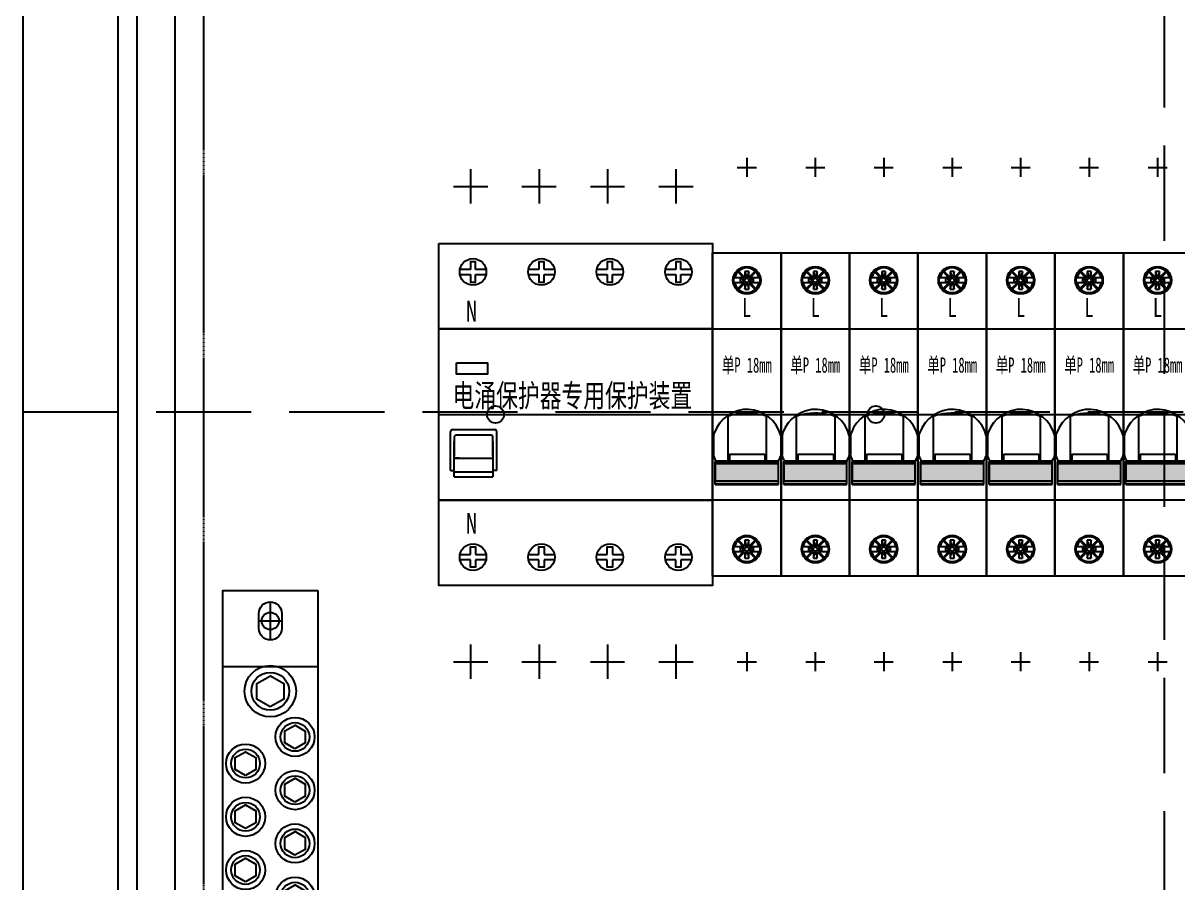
# Model space of a CAD drawing. Extents: x 1414011 to 1414611, y 414119 to 414819.
# Drawn here: x 1414011 to 1414314.7, y 414345 to 414571.1 of the extents above; entities that cross this region are included whole.
import ezdxf
from ezdxf.enums import TextEntityAlignment as Align

# ---------------------------------------------------------------- set-up
doc = ezdxf.new("R2010")
doc.units = 0
doc.header["$MEASUREMENT"] = 0
doc.linetypes.add('DASH', pattern=[0.35, 0.25, -0.1])
doc.linetypes.add('LYJS-XX', pattern=[0.35, 0.25, -0.1])
for name, color, linetype in [('dian', 7, 'Continuous'), ('LY-JS-BJ', 7, 'Continuous'), ('LY-JS-YQJ', 7, 'Continuous'), ('布置图', 20, 'Continuous'), ('照明平面设备层', 1, 'Continuous')]:
    doc.layers.add(name, color=color, linetype=linetype)
doc.styles.add('-宋体', font='', dxfattribs={"width": 0.65})
doc.styles.add('LY-SJ-元器件', font='', dxfattribs={"width": 0.6, "height": 4})
doc.styles.get('-宋体').set_extended_font_data('NSimSun')
doc.styles.get('LY-SJ-元器件').set_extended_font_data('SimSun')

# ---------------------------------------------------------------- blocks, each defined once
blk = doc.blocks.new('A$C7F2E4CF4')
at = {"layer": 'LY-JS-YQJ', "color": 1, "linetype": 'DASH'}
for p, q in [((0, 5), (0, -5)), ((-3, 0), (3, 0))]:
    blk.add_line(p, q, dxfattribs=at)
at = {"layer": 'LY-JS-YQJ', "color": 0, "linetype": 'ByBlock'}
blk.add_lwpolyline([(0, 5), (0, 5, -0.414214), (3, 2), (3, -2, -0.414214), (0, -5), (0, -5, -0.414214), (-3, -2), (-3, 2, -0.414214)], format="xyb", close=True, dxfattribs=at)
blk = doc.blocks.new('17位地排2021')
at = {"layer": 'LY-JS-YQJ', "color": 1, "linetype": 'ByBlock'}
for p, q in [((4.95, 16.76), (4.95, 12.28)), ((2.87, 12.28), (7.03, 12.28)), ((3.41, 10.93), (6.43, 10.93)), ((4.14, 9.58), (5.65, 9.58))]:
    blk.add_line(p, q, dxfattribs=at)
at = {"layer": 'LY-JS-YQJ', "color": 2, "linetype": 'ByBlock'}
blk.add_lwpolyline([(25, 176), (25, 0), (0, 0), (0, 176)], close=True, dxfattribs=at)
for points in [[(0, 156), (25, 156)], [(25, 21), (0, 21)]]:
    blk.add_lwpolyline(points, dxfattribs=at)
at = {"layer": 'LY-JS-YQJ', "color": 3}
for points in [[(12.49, 145.41), (8.94, 147.47), (8.96, 151.57), (12.51, 153.6), (16.06, 151.54), (16.04, 147.44)], [(18.99, 134.38), (16.29, 135.95), (16.3, 139.07), (19.01, 140.62), (21.71, 139.05), (21.7, 135.93)], [(5.99, 127.38), (3.29, 128.95), (3.3, 132.07), (6.01, 133.62), (8.71, 132.05), (8.7, 128.93)], [(18.99, 120.38), (16.29, 121.95), (16.3, 125.07), (19.01, 126.62), (21.71, 125.05), (21.7, 121.93)], [(5.99, 113.38), (3.29, 114.95), (3.3, 118.07), (6.01, 119.62), (8.71, 118.05), (8.7, 114.93)], [(18.99, 106.38), (16.29, 107.95), (16.3, 111.07), (19.01, 112.62), (21.71, 111.05), (21.7, 107.93)], [(5.99, 99.38), (3.29, 100.95), (3.3, 104.07), (6.01, 105.62), (8.71, 104.05), (8.7, 100.93)], [(18.99, 92.38), (16.29, 93.95), (16.3, 97.07), (19.01, 98.62), (21.71, 97.05), (21.7, 93.93)], [(5.99, 85.38), (3.29, 86.95), (3.3, 90.07), (6.01, 91.62), (8.71, 90.05), (8.7, 86.93)], [(18.99, 78.38), (16.29, 79.95), (16.3, 83.07), (19.01, 84.62), (21.71, 83.05), (21.7, 79.93)], [(5.99, 71.38), (3.29, 72.95), (3.3, 76.07), (6.01, 77.62), (8.71, 76.05), (8.7, 72.93)], [(18.99, 64.38), (16.29, 65.95), (16.3, 69.07), (19.01, 70.62), (21.71, 69.05), (21.7, 65.93)], [(5.99, 57.38), (3.29, 58.95), (3.3, 62.07), (6.01, 63.62), (8.71, 62.05), (8.7, 58.93)], [(18.99, 50.38), (16.29, 51.95), (16.3, 55.07), (19.01, 56.62), (21.71, 55.05), (21.7, 51.93)], [(5.99, 43.38), (3.29, 44.95), (3.3, 48.07), (6.01, 49.62), (8.71, 48.05), (8.7, 44.93)], [(18.99, 36.38), (16.29, 37.95), (16.3, 41.07), (19.01, 42.62), (21.71, 41.05), (21.7, 37.93)], [(12.49, 31.59), (8.94, 29.53), (8.96, 25.43), (12.51, 23.4), (16.06, 25.46), (16.04, 29.56)]]:
    blk.add_lwpolyline(points, close=True, dxfattribs=at)
for centre, radius in [((12.5, 149.51), 6.76), ((12.5, 149.51), 4.97), ((19, 137.5), 5.14), ((19, 137.5), 3.78), ((6, 130.5), 5.14), ((6, 130.5), 3.78), ((19, 123.5), 5.14), ((19, 123.5), 3.78), ((6, 116.5), 5.14), ((6, 116.5), 3.78), ((19, 109.5), 5.14), ((19, 109.5), 3.78), ((6, 102.5), 5.14), ((6, 102.5), 3.78), ((19, 95.5), 5.14), ((19, 95.5), 3.78), ((6, 88.5), 5.14), ((6, 88.5), 3.78), ((19, 81.5), 5.14), ((19, 81.5), 3.78), ((6, 74.5), 5.14), ((6, 74.5), 3.78), ((19, 67.5), 5.14), ((19, 67.5), 3.78), ((6, 60.5), 5.14), ((6, 60.5), 3.78), ((19, 53.5), 5.14), ((19, 53.5), 3.78), ((6, 46.5), 5.14), ((6, 46.5), 3.78), ((19, 39.5), 5.14), ((19, 39.5), 3.78), ((12.5, 27.49), 6.76), ((12.5, 27.49), 4.97)]:
    blk.add_circle(centre, radius, dxfattribs=at)
at = {"layer": 'LY-JS-YQJ', "color": 0}
for p in [(12.5, 168), (12.5, 8)]:
    blk.add_blockref('A$C7F2E4CF4', p, dxfattribs=at)
at = {"layer": 'LY-JS-YQJ', "color": 4, "style": '-宋体', "width": 0.8}
blk.add_text('17', height=8, dxfattribs=at).set_placement((15.47, 11.63))
blk = doc.blocks.new('微端1P-18mm-2022.1')
h = blk.add_hatch(color=0)
h.dxf.hatch_style = 1
h.paths.add_polyline_path([(17.3, -17.47), (17.3, -12.97), (0.7, -12.97), (0.7, -17.47)])
at = {"color": 1}
for p, q in [((9, 67.5), (9, 62.5)), ((6.5, 65), (11.5, 65)), ((0, 0), (18, 0)), ((9, -62.5), (9, -67.5)), ((6.5, -65), (11.5, -65))]:
    blk.add_line(p, q, dxfattribs=at)
at = {"color": 0}
for p, q in [((0, -42.5), (0, 42.5)), ((0, 42.5), (18, 42.5)), ((18, 42.5), (18, -42.5)), ((0, 22.5), (18, 22.5)), ((18, -22.5), (0, -22.5)), ((18, -42.5), (0, -42.5))]:
    blk.add_line(p, q, dxfattribs=at)
at = {"color": 0, "linetype": 'Continuous', "lineweight": 25}
for p, q in [((6.7, 37.82), (6.49, 37.61)), ((6.49, 37.61), (6.6, 37.5)), ((6.6, 37.5), (8.15, 35.95)), ((6.81, 37.71), (6.7, 37.82)), ((8.39, 36.13), (6.81, 37.71)), ((8.5, 37.66), (8.85, 36.31)), ((8.5, 37.66), (8.5, 36.46)), ((9.5, 37.66), (8.5, 37.66)), ((8.5, 36.46), (8.85, 35.96)), ((9.5, 37.66), (9.15, 36.31)), ((9.5, 36.46), (9.15, 35.96)), ((9.5, 36.46), (9.5, 37.66)), ((11.19, 37.71), (9.61, 36.13)), ((9.85, 35.95), (11.4, 37.5)), ((11.3, 37.82), (11.19, 37.71)), ((11.51, 37.61), (11.3, 37.82)), ((11.4, 37.5), (11.51, 37.61)), ((5.58, 34.71), (7.95, 34.71)), ((7.95, 35.91), (5.59, 35.91)), ((8.15, 34.67), (6.6, 33.12)), ((6.81, 32.91), (8.39, 34.49)), ((7.25, 35.91), (7.25, 34.71)), ((7.25, 35.91), (8, 35.46)), ((7.25, 34.71), (8, 35.16)), ((8, 35.46), (8, 35.16)), ((8.25, 35.46), (8, 35.46)), ((8, 35.16), (8.25, 35.16)), ((8.5, 34.16), (8.85, 34.65)), ((8.5, 32.96), (8.85, 34.31)), ((8.5, 34.16), (8.5, 32.96)), ((9.15, 36.31), (8.85, 36.31)), ((8.85, 36.31), (8.85, 35.96)), ((8.85, 34.65), (8.85, 34.31)), ((8.85, 34.31), (9.15, 34.31)), ((9.15, 35.96), (9.15, 36.31)), ((9.15, 34.31), (9.15, 34.66)), ((9.5, 34.16), (9.15, 34.66)), ((9.15, 34.31), (9.5, 32.96)), ((9.5, 32.96), (9.5, 34.16)), ((9.61, 34.49), (11.19, 32.91)), ((10, 35.46), (9.75, 35.46)), ((9.75, 35.16), (10, 35.16)), ((11.4, 33.12), (9.85, 34.67)), ((10.75, 35.91), (10, 35.46)), ((10, 35.16), (10, 35.46)), ((10.75, 34.71), (10, 35.16)), ((12.42, 35.91), (10.05, 35.91)), ((10.05, 34.71), (12.41, 34.71)), ((10.75, 34.71), (10.75, 35.91)), ((6.6, 33.12), (6.49, 33.01)), ((6.49, 33.01), (6.7, 32.8)), ((6.7, 32.8), (6.81, 32.91)), ((8.5, 32.96), (9.5, 32.96)), ((9, 31.81), (9, 32.06)), ((11.19, 32.91), (11.3, 32.8)), ((11.3, 32.8), (11.51, 33.01)), ((11.51, 33.01), (11.4, 33.12)), ((4.1, -12.22), (4.1, -0.35)), ((14.1, -0.35), (14.1, -12.22)), ((0.25, -5.47), (0.25, -10.49)), ((17.95, -5.47), (17.95, -10.49)), ((4.45, -10.38), (13.75, -10.38)), ((4.45, -10.38), (4.45, -12.22)), ((13.75, -10.38), (13.75, -12.22)), ((0.7, -12.22), (0.7, -12.44)), ((17.3, -12.22), (0.7, -12.22)), ((17.3, -12.44), (0.7, -12.44)), ((0.7, -18.44), (0.7, -12.44)), ((17.3, -12.97), (0.7, -12.97)), ((0.7, -12.97), (0.7, -17.47)), ((17.3, -12.44), (17.3, -12.22)), ((17.3, -18.44), (17.3, -12.44)), ((17.3, -17.47), (17.3, -12.97)), ((0.7, -17.47), (17.3, -17.47)), ((0.7, -18.13), (17.3, -18.13)), ((0.7, -18.44), (17.3, -18.44)), ((6.7, -32.89), (6.49, -33.1)), ((6.49, -33.1), (6.6, -33.21)), ((6.6, -33.21), (8.15, -34.76)), ((6.81, -33), (6.7, -32.89)), ((8.39, -34.58), (6.81, -33)), ((8.5, -33.05), (8.85, -34.4)), ((8.5, -33.05), (8.5, -34.25)), ((9.5, -33.05), (8.5, -33.05)), ((9.5, -33.05), (9.15, -34.4)), ((9.5, -34.25), (9.5, -33.05)), ((11.19, -33), (9.61, -34.58)), ((9.85, -34.76), (11.4, -33.21)), ((11.3, -32.89), (11.19, -33)), ((11.51, -33.1), (11.3, -32.89)), ((11.4, -33.21), (11.51, -33.1)), ((5.58, -36), (7.95, -36)), ((7.95, -34.8), (5.59, -34.8)), ((8.15, -36.04), (6.6, -37.59)), ((6.81, -37.8), (8.39, -36.22)), ((7.25, -34.8), (7.25, -36)), ((7.25, -34.8), (8, -35.25)), ((7.25, -36), (8, -35.55)), ((8, -35.25), (8, -35.55)), ((8.25, -35.25), (8, -35.25)), ((8, -35.55), (8.25, -35.55)), ((8.5, -34.25), (8.85, -34.75)), ((8.5, -36.55), (8.85, -36.05)), ((8.5, -37.75), (8.85, -36.4)), ((9.15, -34.4), (8.85, -34.4)), ((8.85, -34.4), (8.85, -34.75)), ((8.85, -36.05), (8.85, -36.4)), ((8.85, -36.4), (9.15, -36.4)), ((9.5, -34.25), (9.15, -34.75)), ((9.15, -34.75), (9.15, -34.4)), ((9.15, -36.4), (9.15, -36.05)), ((9.5, -36.55), (9.15, -36.05)), ((9.15, -36.4), (9.5, -37.75)), ((9.61, -36.22), (11.19, -37.8)), ((10, -35.25), (9.75, -35.25)), ((9.75, -35.55), (10, -35.55)), ((11.4, -37.59), (9.85, -36.04)), ((10.75, -34.8), (10, -35.25)), ((10, -35.55), (10, -35.25)), ((10.75, -36), (10, -35.55)), ((12.42, -34.8), (10.05, -34.8)), ((10.05, -36), (12.41, -36)), ((10.75, -36), (10.75, -34.8)), ((6.6, -37.59), (6.49, -37.7)), ((6.49, -37.7), (6.7, -37.91)), ((6.7, -37.91), (6.81, -37.8)), ((8.5, -36.55), (8.5, -37.75)), ((8.5, -37.75), (9.5, -37.75)), ((9, -38.9), (9, -38.65)), ((9.5, -37.75), (9.5, -36.55)), ((11.19, -37.8), (11.3, -37.91)), ((11.3, -37.91), (11.51, -37.7)), ((11.51, -37.7), (11.4, -37.59))]:
    blk.add_line(p, q, dxfattribs=at)
for points in [[(8.85, 35.96, -0.008657), (8.83, 35.88, -0.023793), (8.8, 35.81, -0.091571), (8.7, 35.65, -0.078411), (8.54, 35.53, -0.073505), (8.41, 35.48, -0.017685), (8.36, 35.47, -0.010456), (8.3, 35.46, -0.005778), (8.25, 35.46)], [(8.25, 35.16, -0.00869), (8.33, 35.15, -0.023887), (8.41, 35.14, -0.086312), (8.57, 35.07, -0.089889), (8.74, 34.92, -0.067544), (8.8, 34.81, -0.017754), (8.82, 34.76, -0.010496), (8.84, 34.71, -0.005799), (8.85, 34.65)], [(9.75, 35.46, -0.008656), (9.67, 35.47, -0.023792), (9.59, 35.48, -0.085963), (9.43, 35.54, -0.089526), (9.26, 35.69, -0.067272), (9.2, 35.81, -0.017683), (9.18, 35.86, -0.010455), (9.16, 35.91, -0.005777), (9.15, 35.96)], [(9.15, 34.66, -0.008657), (9.17, 34.74, -0.023793), (9.2, 34.81, -0.091571), (9.3, 34.96, -0.078412), (9.46, 35.09, -0.073501), (9.59, 35.14, -0.017684), (9.64, 35.15, -0.010456), (9.7, 35.15, -0.005777), (9.75, 35.16)], [(17.95, -5.47, 0.325898), (9.48, 1.36, 0.327549), (0.48, -4.75, 0.019903), (0.25, -5.47)], [(4.1, -0.35, -0.057791), (7.63, 0.35, -0.021426), (9.1, 0.42)], [(9.1, 0.42, -0.062866), (13.22, -0.09, -0.011925), (13.81, -0.26, -0.00278), (14.1, -0.35)], [(0.95, -12.22, -0.004985), (0.8, -11.97, -0.030991), (0.56, -11.44, -0.01067), (0.46, -11.16, -0.005787), (0.39, -10.94, -0.003458), (0.32, -10.72, -0.001919), (0.25, -10.49)], [(17.95, -10.49, -0.002854), (17.85, -10.83, -0.004585), (17.78, -11.05, -0.019111), (17.6, -11.55, -0.037551), (17.32, -12.12, -0.002555), (17.26, -12.22)], [(8.85, -34.75, -0.008657), (8.83, -34.83, -0.023793), (8.8, -34.9, -0.091571), (8.7, -35.05, -0.078411), (8.54, -35.18, -0.073505), (8.41, -35.23, -0.017685), (8.36, -35.24, -0.010456), (8.3, -35.24, -0.005778), (8.25, -35.25)], [(8.25, -35.55, -0.00869), (8.33, -35.56, -0.023887), (8.41, -35.57, -0.086312), (8.57, -35.63, -0.089889), (8.74, -35.79, -0.067544), (8.8, -35.9, -0.017754), (8.82, -35.95, -0.010496), (8.84, -36, -0.005799), (8.85, -36.05)], [(9.75, -35.25, -0.008656), (9.67, -35.24, -0.023792), (9.59, -35.23, -0.085963), (9.43, -35.16, -0.089526), (9.26, -35.01, -0.067272), (9.2, -34.9, -0.017683), (9.18, -34.85, -0.010455), (9.16, -34.8, -0.005777), (9.15, -34.75)], [(9.15, -36.05, -0.008657), (9.17, -35.97, -0.023793), (9.2, -35.9, -0.091571), (9.3, -35.74, -0.078412), (9.46, -35.62, -0.073501), (9.59, -35.57, -0.017684), (9.64, -35.56, -0.010456), (9.7, -35.55, -0.005777), (9.75, -35.55)]]:
    blk.add_lwpolyline(points, format="xyb", dxfattribs=at)
at = {"color": 0}
for centre, radius in [((9, 35.31), 3.64), ((9, 35.31), 3.39), ((9, -35.4), 3.64), ((9, -35.4), 3.39)]:
    blk.add_circle(centre, radius, dxfattribs=at)
at = {"color": 0, "linetype": 'Continuous', "lineweight": 25}
for centre in [(9, 35.31), (9, -35.4)]:
    blk.add_circle(centre, 3.5, dxfattribs=at)
for centre, radius, start, end in [((9, 35.31), 3.25, 137.6454, 169.3613), ((9, 35.31), 3.25, 47.6454, 132.3546), ((7.95, 36.46), 0.552, 270, 360), ((10.05, 36.46), 0.552, 180, 270), ((9, 35.31), 3.25, 10.6387, 42.3546), ((9, 35.31), 3.25, 190.6387, 222.3546), ((7.95, 34.16), 0.552, 0, 90), ((10.05, 34.16), 0.552, 90, 180), ((9, 35.31), 3.25, 317.6454, 349.3613), ((9, 35.31), 3.25, 227.6454, 312.3546), ((9, -35.4), 3.25, 137.6454, 169.3613), ((9, -35.4), 3.25, 47.6454, 132.3546), ((9, -35.4), 3.25, 10.6387, 42.3546), ((9, -35.4), 3.25, 190.6387, 222.3546), ((7.95, -34.25), 0.552, 270, 360), ((7.95, -36.55), 0.552, 0, 90), ((10.05, -34.25), 0.552, 180, 270), ((10.05, -36.55), 0.552, 90, 180), ((9, -35.4), 3.25, 317.6454, 349.3613), ((9, -35.4), 3.25, 227.6454, 312.3546)]:
    blk.add_arc(centre, radius, start, end, dxfattribs=at)
at = {"color": 0, "style": 'LY-SJ-元器件', "width": 0.7}
blk.add_text('L', height=5, dxfattribs=at).set_placement((9, 28.16), align=Align.MIDDLE)
at = {"color": 1, "style": 'LY-SJ-元器件', "width": 0.6}
blk.add_text('单P 18mm', height=4, dxfattribs=at).set_placement((9, 13.08), align=Align.MIDDLE)
blk = doc.blocks.new('后备保护-72mm-2022.1')
at = {"color": 1}
for p, q in [((8.37, 64.5), (8.37, 55.5)), ((26.37, 64.5), (26.37, 55.5)), ((44.37, 64.5), (44.37, 55.5)), ((62.37, 64.5), (62.37, 55.5)), ((3.87, 60), (12.87, 60)), ((21.87, 60), (30.87, 60)), ((39.87, 60), (48.87, 60)), ((57.87, 60), (66.87, 60)), ((8.37, -60.5), (8.37, -69.5)), ((26.37, -60.5), (26.37, -69.5)), ((44.37, -60.5), (44.37, -69.5)), ((62.37, -60.5), (62.37, -69.5)), ((3.87, -65), (12.87, -65)), ((21.87, -65), (30.87, -65)), ((39.87, -65), (48.87, -65)), ((57.87, -65), (66.87, -65))]:
    blk.add_line(p, q, dxfattribs=at)
at = {"color": 0}
for p, q in [((3.11, -14.72), (3.11, -4.45)), ((3.5, -3.96), (14.73, -3.96)), ((4.05, -5.96), (4.05, -10.98)), ((13.75, -5.46), (4.55, -5.46)), ((14.25, -10.98), (14.25, -5.96)), ((15.23, -14.72), (15.23, -4.46)), ((4.05, -16.39), (4.05, -7.09)), ((14.25, -7.09), (14.25, -16.39)), ((4.05, -11.45), (14.25, -11.45)), ((5.39, -11.45), (4.05, -11.45)), ((3.11, -14.72), (4.05, -14.72)), ((4.05, -15.09), (14.25, -15.09)), ((15.23, -14.72), (14.25, -14.72)), ((4.05, -16.39), (14.25, -16.39))]:
    blk.add_line(p, q, dxfattribs=at)
for points in [[(9.68, 38.18), (9.68, 40.13), (8.32, 40.13), (8.32, 38.18)], [(27.68, 38.18), (27.68, 40.13), (26.32, 40.13), (26.32, 38.18)], [(45.68, 38.18), (45.68, 40.13), (44.32, 40.13), (44.32, 38.18)], [(63.68, 38.18), (63.68, 40.13), (62.32, 40.13), (62.32, 38.18)], [(8.32, 38.18), (5.57, 38.18)], [(5.57, 36.82), (8.32, 36.82)], [(8.32, 36.82), (8.32, 34.79), (9.68, 34.79), (9.68, 36.82)], [(12.43, 38.18), (9.68, 38.18)], [(9.68, 36.82), (12.43, 36.82)], [(26.32, 38.18), (23.57, 38.18)], [(23.57, 36.82), (26.32, 36.82)], [(26.32, 36.82), (26.32, 34.79), (27.68, 34.79), (27.68, 36.82)], [(30.43, 38.18), (27.68, 38.18)], [(27.68, 36.82), (30.43, 36.82)], [(44.32, 38.18), (41.57, 38.18)], [(41.57, 36.82), (44.32, 36.82)], [(44.32, 36.82), (44.32, 34.79), (45.68, 34.79), (45.68, 36.82)], [(48.43, 38.18), (45.68, 38.18)], [(45.68, 36.82), (48.43, 36.82)], [(62.32, 38.18), (59.57, 38.18)], [(59.57, 36.82), (62.32, 36.82)], [(62.32, 36.82), (62.32, 34.79), (63.68, 34.79), (63.68, 36.82)], [(66.43, 38.18), (63.68, 38.18)], [(63.68, 36.82), (66.43, 36.82)], [(8.32, -36.82), (8.32, -34.79), (9.68, -34.79), (9.68, -36.82)], [(26.32, -36.82), (26.32, -34.79), (27.68, -34.79), (27.68, -36.82)], [(44.32, -36.82), (44.32, -34.79), (45.68, -34.79), (45.68, -36.82)], [(62.32, -36.82), (62.32, -34.79), (63.68, -34.79), (63.68, -36.82)], [(5.57, -36.82), (8.32, -36.82)], [(8.32, -38.18), (5.57, -38.18)], [(9.68, -38.18), (9.68, -40.13), (8.32, -40.13), (8.32, -38.18)], [(9.68, -36.82), (12.43, -36.82)], [(12.43, -38.18), (9.68, -38.18)], [(23.57, -36.82), (26.32, -36.82)], [(26.32, -38.18), (23.57, -38.18)], [(27.68, -38.18), (27.68, -40.13), (26.32, -40.13), (26.32, -38.18)], [(27.68, -36.82), (30.43, -36.82)], [(30.43, -38.18), (27.68, -38.18)], [(41.57, -36.82), (44.32, -36.82)], [(44.32, -38.18), (41.57, -38.18)], [(45.68, -38.18), (45.68, -40.13), (44.32, -40.13), (44.32, -38.18)], [(45.68, -36.82), (48.43, -36.82)], [(48.43, -38.18), (45.68, -38.18)], [(59.57, -36.82), (62.32, -36.82)], [(62.32, -38.18), (59.57, -38.18)], [(63.68, -38.18), (63.68, -40.13), (62.32, -40.13), (62.32, -38.18)], [(63.68, -36.82), (66.43, -36.82)], [(66.43, -38.18), (63.68, -38.18)]]:
    blk.add_lwpolyline(points)
for centre in [(9, 37.5), (27, 37.5), (45, 37.5), (63, 37.5), (9, -37.5), (27, -37.5), (45, -37.5), (63, -37.5)]:
    blk.add_circle(centre, 3.5)
for centre, start, end in [((3.61, -4.45), 90, 180), ((4.55, -5.96), 90, 180), ((13.75, -5.96), 0, 90), ((14.73, -4.46), 0, 90)]:
    blk.add_arc(centre, 0.5, start, end, dxfattribs=at)
at = {"layer": 'dian', "color": 0, "ltscale": 0.5}
for points in [[(0, 45), (72, 45), (72, 22.5), (0, 22.5)], [(72, -22.5), (0, -22.5), (0, 22.5), (72, 22.5)], [(4.63, 13.63), (12.84, 13.63), (12.84, 10.63), (4.63, 10.63)], [(0, -22.5), (72, -22.5), (72, -45), (0, -45)]]:
    blk.add_lwpolyline(points, close=True, dxfattribs=at)
at = {"layer": '照明平面设备层'}
blk.add_line((0, 0), (72, 0), dxfattribs=at)
at = {"style": '-宋体', "width": 0.8}
for p in [(7.13, 24.44), (7.13, -31.32)]:
    blk.add_text('N', height=5.47, dxfattribs=at).set_placement(p)
at = {"color": 0, "style": '-宋体', "width": 0.7}
blk.add_text('电涌保护器专用保护装置', height=6, dxfattribs=at).set_placement((35.13, 1.99), align=Align.CENTER)
blk = doc.blocks.new('600-700-明-底板')
at = {"layer": 'LY-JS-BJ', "color": 1}
blk.add_lwpolyline([(-237, 310), (237, 310), (260, 287), (260, -287), (237, -310), (-237, -310), (-260, -287), (-260, 287)], close=True, dxfattribs=at)

msp = doc.modelspace()

# ---------------------------------------------------------------- linework, layer by layer
at = {"color": 6}
for centre in [(1414135.25, 414468.16), (1414235.25, 414468.16), (1414076.04, 414413.88)]:
    msp.add_circle(centre, 2.25, dxfattribs=at)
at = {"layer": 'LY-JS-BJ', "color": 6, "linetype": 'LYJS-XX', "ltscale": 100}
for p, q in [((1414311.04, 414818.88), (1414311.04, 414118.88)), ((1414011.04, 414468.88), (1414611.04, 414468.88))]:
    msp.add_line(p, q, dxfattribs=at)
at = {"layer": 'LY-JS-BJ', "color": 6, "ltscale": 50}
for points in [[(1414036.04, 414793.88), (1414586.04, 414793.88), (1414586.04, 414143.88), (1414036.04, 414143.88)], [(1414041.04, 414788.88), (1414581.04, 414788.88), (1414581.04, 414148.88), (1414041.04, 414148.88)]]:
    msp.add_lwpolyline(points, close=True, dxfattribs=at)
at = {"layer": 'LY-JS-BJ', "color": 6, "linetype": 'LYJS-XX', "lineweight": -3}
msp.add_lwpolyline([(1414058.54, 414771.38), (1414563.54, 414771.38), (1414563.54, 414166.38), (1414058.54, 414166.38)], close=True, dxfattribs=at)
at = {"layer": '布置图', "ltscale": 50}
msp.add_lwpolyline([(1414011.04, 414818.88), (1414611.04, 414818.88), (1414611.04, 414118.88), (1414011.04, 414118.88)], close=True, dxfattribs=at)

# ---------------------------------------------------------------- block references
at = {"color": 6}
for name, p in [('微端1P-18mm-2022.1', (1414192.34, 414468.16)), ('微端1P-18mm-2022.1', (1414210.34, 414468.16)), ('微端1P-18mm-2022.1', (1414228.34, 414468.16)), ('微端1P-18mm-2022.1', (1414246.34, 414468.16)), ('微端1P-18mm-2022.1', (1414264.34, 414468.16)), ('微端1P-18mm-2022.1', (1414282.34, 414468.16)), ('微端1P-18mm-2022.1', (1414300.34, 414468.16)), ('后备保护-72mm-2022.1', (1414120.34, 414468.16))]:
    msp.add_blockref(name, p, dxfattribs=at)
msp.add_blockref('17位地排2021', (1414063.54, 414245.88))
at = {"layer": 'LY-JS-BJ', "color": 6, "lineweight": -3}
msp.add_blockref('600-700-明-底板', (1414311.04, 414468.88), dxfattribs=at)

doc.saveas('drawing.dxf')
